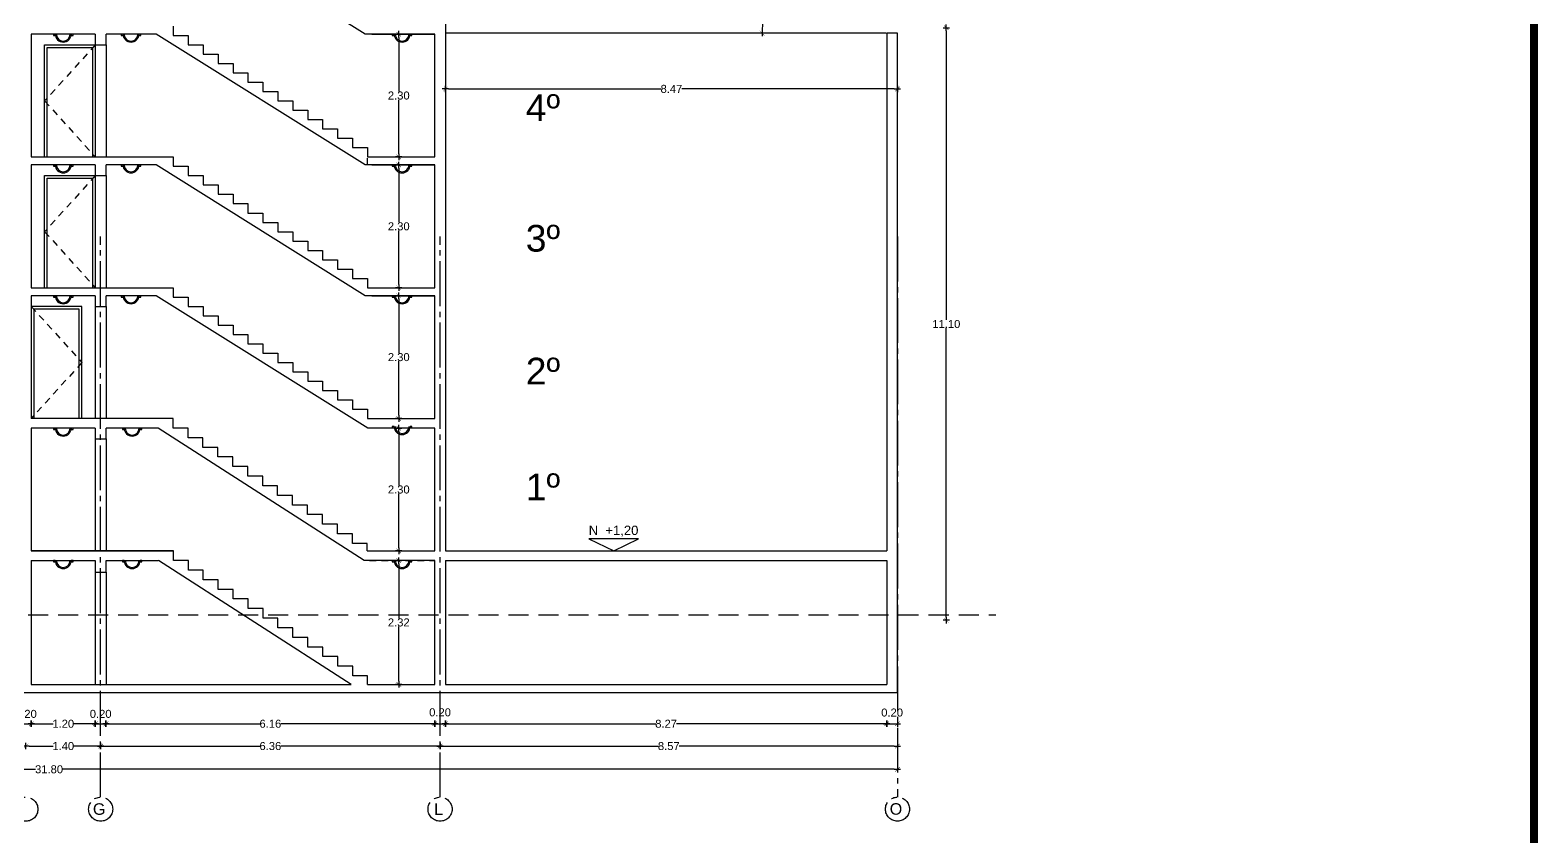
# Model space of a CAD drawing. Header units: millimetres. Extents: x 1217 to 2428, y 234 to 644.
# Drawn here: x 2189.35 to 2217.6, y 372.02 to 387.13 of the extents above; entities that cross this region are included whole.
import ezdxf

# ---------------------------------------------------------------- set-up
doc = ezdxf.new("R2010")
doc.units = ezdxf.units.MM
for name, pattern in [('ACAD_ISO04W100', [30, 24, -3, 0, -3]), ('HIDDEN', [0.375, 0.25, -0.125]), ('HIDDEN2', [0.1875, 0.125, -0.0625])]:
    doc.linetypes.add(name, pattern=pattern)
doc.layers.get('0').update_dxf_attribs({"lineweight": 5})
for name, color, linetype in [('0.1', 251, 'Continuous'), ('0.2', 2, 'Continuous'), ('0.3', 6, 'Continuous'), ('Ejes', 8, 'Continuous'), ('MURO', 5, 'Continuous'), ('Texto', 1, 'Continuous')]:
    doc.layers.add(name, color=color, linetype=linetype)
doc.styles.add('INTERARQ', font='arial.ttf')
doc.styles.get("Standard").update_dxf_attribs({"font": 'arial.ttf'})
doc.dimstyles.new('ESCALA_1-50', dxfattribs={"dimtxt": 0.15, "dimasz": 0.06, "dimexe": 0.18, "dimexo": 0.0625, "dimgap": 0, "dimtad": 0, "dimtih": 1, "dimtoh": 1, "dimzin": 0, "dimdsep": 46, "dimtxsty": 'INTERARQ', "dimblk": 'DIMTICK', "dimcen": 0, "dimse1": 1, "dimse2": 1, "dimclrd": 256, "dimclre": 1, "dimclrt": 2, "dimadec": 0, "dimazin": 0, "dimtfac": 4.5, "dimtofl": 0, "dimtmove": 2, "dimatfit": 3, "dimldrblk": 'DIMTICK', "dimfxl": 1, "dimtolj": 1, "dimtzin": 0, "dimarcsym": 0})

# ---------------------------------------------------------------- blocks, each defined once
blk = doc.blocks.new('zdfhe')
at = {"layer": 'Texto', "char_height": 0.5, "width": 0.47829, "attachment_point": 5}
for s, insert in [('4º', (2256.123, 370.375, 0)), ('3º', (2256.123, 367.925, 0)), ('2º', (2256.123, 365.44, 0)), ('1º', (2256.123, 363.272, 0))]:
    blk.add_mtext(s, dxfattribs=dict(at, insert=insert))
blk = doc.blocks.new('DIMTICK')
at = {"color": 1}
for p, q in [((-1, 0), (1, 0)), ((0, 1), (0, -1))]:
    blk.add_line(p, q, dxfattribs=at)
at = {"color": 3, "const_width": 0.141}
blk.add_lwpolyline([(0.71, 0.71), (-0.71, -0.71)], dxfattribs=at)
blk = doc.blocks.new('*D1734')
at = {"layer": '0.1', "lineweight": -2, "ltscale": 3, "transparency": 16777216}
for p, q in [((2206.515, 387.111), (2206.515, 381.698)), ((2206.515, 376.131), (2206.515, 381.544))]:
    blk.add_line(p, q, dxfattribs=at)
at = {"layer": 'Defpoints', "color": 0, "ltscale": 3, "transparency": 16777216}
for p in [(2205.854, 387.171, 0), (2206.515, 387.171), (2205.599, 376.071, 0)]:
    blk.add_point(p, dxfattribs=at)
at = {"layer": '0.1', "lineweight": -2, "ltscale": 3, "transparency": 16777216, "xscale": 0.06, "yscale": 0.06, "zscale": 0.06}
for p, rotation in [((2206.515, 387.171), 90), ((2206.515, 376.071), 270)]:
    blk.add_blockref('DIMTICK', p, dxfattribs=dict(at, rotation=rotation))
at = {"layer": '0.1', "color": 2, "ltscale": 3, "transparency": 16777216, "insert": (2206.515, 381.621), "char_height": 0.15, "attachment_point": 5, "style": 'INTERARQ'}
blk.add_mtext('\\A1;11.10', dxfattribs=at)
blk = doc.blocks.new('*D1738')
at = {"layer": '0.1', "lineweight": -2, "ltscale": 3, "transparency": 16777216}
blk.add_line((2189.227, 374.133), (2189.307, 374.133), dxfattribs=at)
at = {"layer": 'Defpoints', "color": 0, "ltscale": 3, "transparency": 16777216}
for p in [(2189.167, 374.871), (2189.367, 374.871), (2189.367, 374.133)]:
    blk.add_point(p, dxfattribs=at)
at = {"layer": '0.1', "lineweight": -2, "ltscale": 3, "transparency": 16777216, "xscale": 0.06, "yscale": 0.06, "zscale": 0.06, "rotation": 180}
blk.add_blockref('DIMTICK', (2189.167, 374.133), dxfattribs=at)
at = {"layer": '0.1', "lineweight": -2, "ltscale": 3, "transparency": 16777216, "xscale": 0.06, "yscale": 0.06, "zscale": 0.06}
blk.add_blockref('DIMTICK', (2189.367, 374.133), dxfattribs=at)
at = {"layer": '0.1', "color": 2, "ltscale": 3, "transparency": 16777216, "insert": (2189.267, 374.318), "char_height": 0.15, "attachment_point": 5, "style": 'INTERARQ'}
blk.add_mtext('\\A1;0.20', dxfattribs=at)
blk = doc.blocks.new('*D1739')
at = {"layer": '0.1', "lineweight": -2, "ltscale": 3, "transparency": 16777216}
for p, q in [((2189.427, 374.133), (2189.78, 374.133)), ((2190.508, 374.133), (2190.155, 374.133))]:
    blk.add_line(p, q, dxfattribs=at)
at = {"layer": 'Defpoints', "color": 0, "ltscale": 3, "transparency": 16777216}
for p in [(2189.367, 374.871), (2190.568, 374.871), (2190.568, 374.133)]:
    blk.add_point(p, dxfattribs=at)
at = {"layer": '0.1', "lineweight": -2, "ltscale": 3, "transparency": 16777216, "xscale": 0.06, "yscale": 0.06, "zscale": 0.06, "rotation": 180}
blk.add_blockref('DIMTICK', (2189.367, 374.133), dxfattribs=at)
at = {"layer": '0.1', "lineweight": -2, "ltscale": 3, "transparency": 16777216, "xscale": 0.06, "yscale": 0.06, "zscale": 0.06}
blk.add_blockref('DIMTICK', (2190.568, 374.133), dxfattribs=at)
at = {"layer": '0.1', "color": 2, "ltscale": 3, "transparency": 16777216, "insert": (2189.967, 374.133), "char_height": 0.15, "attachment_point": 5, "style": 'INTERARQ'}
blk.add_mtext('\\A1;1.20', dxfattribs=at)
blk = doc.blocks.new('*D1694')
at = {"layer": '0.1', "lineweight": -2, "ltscale": 3, "transparency": 16777216}
blk.add_line((2190.628, 374.133), (2190.708, 374.133), dxfattribs=at)
at = {"layer": 'Defpoints', "color": 0, "ltscale": 3, "transparency": 16777216}
for p in [(2190.568, 374.871), (2190.768, 374.871, 0), (2190.768, 374.133)]:
    blk.add_point(p, dxfattribs=at)
at = {"layer": '0.1', "lineweight": -2, "ltscale": 3, "transparency": 16777216, "xscale": 0.06, "yscale": 0.06, "zscale": 0.06, "rotation": 180}
blk.add_blockref('DIMTICK', (2190.568, 374.133), dxfattribs=at)
at = {"layer": '0.1', "lineweight": -2, "ltscale": 3, "transparency": 16777216, "xscale": 0.06, "yscale": 0.06, "zscale": 0.06}
blk.add_blockref('DIMTICK', (2190.768, 374.133), dxfattribs=at)
at = {"layer": '0.1', "color": 2, "ltscale": 3, "transparency": 16777216, "insert": (2190.668, 374.318), "char_height": 0.15, "attachment_point": 5, "style": 'INTERARQ'}
blk.add_mtext('\\A1;0.20', dxfattribs=at)
blk = doc.blocks.new('*D1695')
at = {"layer": '0.1', "lineweight": -2, "ltscale": 3, "transparency": 16777216}
for p, q in [((2190.828, 374.133), (2193.653, 374.133)), ((2196.868, 374.133), (2194.043, 374.133))]:
    blk.add_line(p, q, dxfattribs=at)
at = {"layer": 'Defpoints', "color": 0, "ltscale": 3, "transparency": 16777216}
for p in [(2190.768, 374.871, 0), (2196.928, 374.871), (2196.928, 374.133)]:
    blk.add_point(p, dxfattribs=at)
at = {"layer": '0.1', "lineweight": -2, "ltscale": 3, "transparency": 16777216, "xscale": 0.06, "yscale": 0.06, "zscale": 0.06, "rotation": 180}
blk.add_blockref('DIMTICK', (2190.768, 374.133), dxfattribs=at)
at = {"layer": '0.1', "lineweight": -2, "ltscale": 3, "transparency": 16777216, "xscale": 0.06, "yscale": 0.06, "zscale": 0.06}
blk.add_blockref('DIMTICK', (2196.928, 374.133), dxfattribs=at)
at = {"layer": '0.1', "color": 2, "ltscale": 3, "transparency": 16777216, "insert": (2193.848, 374.133), "char_height": 0.15, "attachment_point": 5, "style": 'INTERARQ'}
blk.add_mtext('\\A1;6.16', dxfattribs=at)
blk = doc.blocks.new('*D1696')
at = {"layer": '0.1', "lineweight": -2, "ltscale": 3, "transparency": 16777216}
blk.add_line((2196.988, 374.133), (2197.068, 374.133), dxfattribs=at)
at = {"layer": 'Defpoints', "color": 0, "ltscale": 3, "transparency": 16777216}
for p in [(2196.928, 374.871), (2197.128, 374.871, 0), (2197.128, 374.133)]:
    blk.add_point(p, dxfattribs=at)
at = {"layer": '0.1', "lineweight": -2, "ltscale": 3, "transparency": 16777216, "xscale": 0.06, "yscale": 0.06, "zscale": 0.06, "rotation": 180}
blk.add_blockref('DIMTICK', (2196.928, 374.133), dxfattribs=at)
at = {"layer": '0.1', "lineweight": -2, "ltscale": 3, "transparency": 16777216, "xscale": 0.06, "yscale": 0.06, "zscale": 0.06}
blk.add_blockref('DIMTICK', (2197.128, 374.133), dxfattribs=at)
at = {"layer": '0.1', "color": 2, "ltscale": 3, "transparency": 16777216, "insert": (2197.028, 374.347), "char_height": 0.15, "attachment_point": 5, "style": 'INTERARQ'}
blk.add_mtext('\\A1;0.20', dxfattribs=at)
blk = doc.blocks.new('*D1740')
at = {"layer": '0.1', "lineweight": -2, "ltscale": 3, "transparency": 16777216}
for p, q in [((2197.188, 374.133), (2201.069, 374.133)), ((2205.339, 374.133), (2201.458, 374.133))]:
    blk.add_line(p, q, dxfattribs=at)
at = {"layer": 'Defpoints', "color": 0, "ltscale": 3, "transparency": 16777216}
for p in [(2197.128, 374.871, 0), (2205.399, 374.871), (2205.399, 374.133)]:
    blk.add_point(p, dxfattribs=at)
at = {"layer": '0.1', "lineweight": -2, "ltscale": 3, "transparency": 16777216, "xscale": 0.06, "yscale": 0.06, "zscale": 0.06, "rotation": 180}
blk.add_blockref('DIMTICK', (2197.128, 374.133), dxfattribs=at)
at = {"layer": '0.1', "lineweight": -2, "ltscale": 3, "transparency": 16777216, "xscale": 0.06, "yscale": 0.06, "zscale": 0.06}
blk.add_blockref('DIMTICK', (2205.399, 374.133), dxfattribs=at)
at = {"layer": '0.1', "color": 2, "ltscale": 3, "transparency": 16777216, "insert": (2201.264, 374.133), "char_height": 0.15, "attachment_point": 5, "style": 'INTERARQ'}
blk.add_mtext('\\A1;8.27', dxfattribs=at)
blk = doc.blocks.new('*D1741')
at = {"layer": '0.1', "lineweight": -2, "ltscale": 3, "transparency": 16777216}
blk.add_line((2205.459, 374.133), (2205.539, 374.133), dxfattribs=at)
at = {"layer": 'Defpoints', "color": 0, "ltscale": 3, "transparency": 16777216}
for p in [(2205.399, 374.871), (2205.599, 374.721), (2205.599, 374.133)]:
    blk.add_point(p, dxfattribs=at)
at = {"layer": '0.1', "lineweight": -2, "ltscale": 3, "transparency": 16777216, "xscale": 0.06, "yscale": 0.06, "zscale": 0.06, "rotation": 180}
blk.add_blockref('DIMTICK', (2205.399, 374.133), dxfattribs=at)
at = {"layer": '0.1', "lineweight": -2, "ltscale": 3, "transparency": 16777216, "xscale": 0.06, "yscale": 0.06, "zscale": 0.06}
blk.add_blockref('DIMTICK', (2205.599, 374.133), dxfattribs=at)
at = {"layer": '0.1', "color": 2, "ltscale": 3, "transparency": 16777216, "insert": (2205.499, 374.343), "char_height": 0.15, "attachment_point": 5, "style": 'INTERARQ'}
blk.add_mtext('\\A1;0.20', dxfattribs=at)
blk = doc.blocks.new('*D1745')
at = {"layer": '0.1', "lineweight": -2, "ltscale": 3, "transparency": 16777216}
for p, q in [((2189.327, 373.715), (2189.78, 373.715)), ((2190.608, 373.715), (2190.155, 373.715))]:
    blk.add_line(p, q, dxfattribs=at)
at = {"layer": 'Defpoints', "color": 0, "ltscale": 3, "transparency": 16777216}
for p in [(2189.267, 374.721), (2190.668, 374.721, 0), (2190.668, 373.715)]:
    blk.add_point(p, dxfattribs=at)
at = {"layer": '0.1', "lineweight": -2, "ltscale": 3, "transparency": 16777216, "xscale": 0.06, "yscale": 0.06, "zscale": 0.06, "rotation": 180}
blk.add_blockref('DIMTICK', (2189.267, 373.715), dxfattribs=at)
at = {"layer": '0.1', "lineweight": -2, "ltscale": 3, "transparency": 16777216, "xscale": 0.06, "yscale": 0.06, "zscale": 0.06}
blk.add_blockref('DIMTICK', (2190.668, 373.715), dxfattribs=at)
at = {"layer": '0.1', "color": 2, "ltscale": 3, "transparency": 16777216, "insert": (2189.967, 373.715), "char_height": 0.15, "attachment_point": 5, "style": 'INTERARQ'}
blk.add_mtext('\\A1;1.40', dxfattribs=at)
blk = doc.blocks.new('*D1697')
at = {"layer": '0.1', "lineweight": -2, "ltscale": 3, "transparency": 16777216}
for p, q in [((2190.728, 373.715), (2193.653, 373.715)), ((2196.968, 373.715), (2194.043, 373.715))]:
    blk.add_line(p, q, dxfattribs=at)
at = {"layer": 'Defpoints', "color": 0, "ltscale": 3, "transparency": 16777216}
for p in [(2190.668, 374.721, 0), (2197.028, 374.721, 0), (2197.028, 373.715)]:
    blk.add_point(p, dxfattribs=at)
at = {"layer": '0.1', "lineweight": -2, "ltscale": 3, "transparency": 16777216, "xscale": 0.06, "yscale": 0.06, "zscale": 0.06, "rotation": 180}
blk.add_blockref('DIMTICK', (2190.668, 373.715), dxfattribs=at)
at = {"layer": '0.1', "lineweight": -2, "ltscale": 3, "transparency": 16777216, "xscale": 0.06, "yscale": 0.06, "zscale": 0.06}
blk.add_blockref('DIMTICK', (2197.028, 373.715), dxfattribs=at)
at = {"layer": '0.1', "color": 2, "ltscale": 3, "transparency": 16777216, "insert": (2193.848, 373.715), "char_height": 0.15, "attachment_point": 5, "style": 'INTERARQ'}
blk.add_mtext('\\A1;6.36', dxfattribs=at)
blk = doc.blocks.new('*D1746')
at = {"layer": '0.1', "lineweight": -2, "ltscale": 3, "transparency": 16777216}
for p, q in [((2197.088, 373.715), (2201.119, 373.715)), ((2205.539, 373.715), (2201.509, 373.715))]:
    blk.add_line(p, q, dxfattribs=at)
at = {"layer": 'Defpoints', "color": 0, "ltscale": 3, "transparency": 16777216}
for p in [(2197.028, 374.721, 0), (2205.599, 374.721), (2205.599, 373.715)]:
    blk.add_point(p, dxfattribs=at)
at = {"layer": '0.1', "lineweight": -2, "ltscale": 3, "transparency": 16777216, "xscale": 0.06, "yscale": 0.06, "zscale": 0.06, "rotation": 180}
blk.add_blockref('DIMTICK', (2197.028, 373.715), dxfattribs=at)
at = {"layer": '0.1', "lineweight": -2, "ltscale": 3, "transparency": 16777216, "xscale": 0.06, "yscale": 0.06, "zscale": 0.06}
blk.add_blockref('DIMTICK', (2205.599, 373.715), dxfattribs=at)
at = {"layer": '0.1', "color": 2, "ltscale": 3, "transparency": 16777216, "insert": (2201.314, 373.715), "char_height": 0.15, "attachment_point": 5, "style": 'INTERARQ'}
blk.add_mtext('\\A1;8.57', dxfattribs=at)
blk = doc.blocks.new('*D1747')
at = {"layer": '0.1', "lineweight": -2, "ltscale": 3, "transparency": 16777216}
for p, q in [((2173.863, 373.28), (2189.448, 373.28)), ((2205.539, 373.28), (2189.954, 373.28))]:
    blk.add_line(p, q, dxfattribs=at)
at = {"layer": 'Defpoints', "color": 0, "ltscale": 3, "transparency": 16777216}
for p in [(2173.803, 374.721, 0), (2205.599, 374.721), (2205.599, 373.28)]:
    blk.add_point(p, dxfattribs=at)
at = {"layer": '0.1', "lineweight": -2, "ltscale": 3, "transparency": 16777216, "xscale": 0.06, "yscale": 0.06, "zscale": 0.06, "rotation": 180}
blk.add_blockref('DIMTICK', (2173.803, 373.28), dxfattribs=at)
at = {"layer": '0.1', "lineweight": -2, "ltscale": 3, "transparency": 16777216, "xscale": 0.06, "yscale": 0.06, "zscale": 0.06}
blk.add_blockref('DIMTICK', (2205.599, 373.28), dxfattribs=at)
at = {"layer": '0.1', "color": 2, "ltscale": 3, "transparency": 16777216, "insert": (2189.701, 373.28), "char_height": 0.15, "attachment_point": 5, "style": 'INTERARQ'}
blk.add_mtext('\\A1;31.80', dxfattribs=at)
blk = doc.blocks.new('*D1655')
at = {"layer": '0.1', "lineweight": -2, "ltscale": 3, "transparency": 16777216}
for p, q in [((2196.254, 386.991), (2196.254, 385.978)), ((2196.254, 384.811), (2196.254, 385.824))]:
    blk.add_line(p, q, dxfattribs=at)
at = {"layer": 'Defpoints', "color": 0, "ltscale": 3, "transparency": 16777216}
for p in [(2196.254, 387.051), (2196.667, 387.051, 0), (2196.667, 384.751, 0)]:
    blk.add_point(p, dxfattribs=at)
at = {"layer": '0.1', "lineweight": -2, "ltscale": 3, "transparency": 16777216, "xscale": 0.06, "yscale": 0.06, "zscale": 0.06}
for p, rotation in [((2196.254, 387.051), 90), ((2196.254, 384.751), 270)]:
    blk.add_blockref('DIMTICK', p, dxfattribs=dict(at, rotation=rotation))
at = {"layer": '0.1', "color": 2, "ltscale": 3, "transparency": 16777216, "insert": (2196.254, 385.901), "char_height": 0.15, "attachment_point": 5, "style": 'INTERARQ'}
blk.add_mtext('\\A1;2.30', dxfattribs=at)
blk = doc.blocks.new('*D1656')
at = {"layer": '0.1', "lineweight": -2, "ltscale": 3, "transparency": 16777216}
for p, q in [((2196.254, 384.541), (2196.254, 383.528)), ((2196.254, 382.361), (2196.254, 383.374))]:
    blk.add_line(p, q, dxfattribs=at)
at = {"layer": 'Defpoints', "color": 0, "ltscale": 3, "transparency": 16777216}
for p in [(2196.254, 384.601), (2196.667, 384.601, 0), (2196.667, 382.301, 0)]:
    blk.add_point(p, dxfattribs=at)
at = {"layer": '0.1', "lineweight": -2, "ltscale": 3, "transparency": 16777216, "xscale": 0.06, "yscale": 0.06, "zscale": 0.06}
for p, rotation in [((2196.254, 384.601), 90), ((2196.254, 382.301), 270)]:
    blk.add_blockref('DIMTICK', p, dxfattribs=dict(at, rotation=rotation))
at = {"layer": '0.1', "color": 2, "ltscale": 3, "transparency": 16777216, "insert": (2196.254, 383.451), "char_height": 0.15, "attachment_point": 5, "style": 'INTERARQ'}
blk.add_mtext('\\A1;2.30', dxfattribs=at)
blk = doc.blocks.new('*D1657')
at = {"layer": '0.1', "lineweight": -2, "ltscale": 3, "transparency": 16777216}
for p, q in [((2196.254, 382.091), (2196.254, 381.078)), ((2196.254, 379.911), (2196.254, 380.924))]:
    blk.add_line(p, q, dxfattribs=at)
at = {"layer": 'Defpoints', "color": 0, "ltscale": 3, "transparency": 16777216}
for p in [(2196.254, 382.151), (2196.667, 382.151, 0), (2196.667, 379.851, 0)]:
    blk.add_point(p, dxfattribs=at)
at = {"layer": '0.1', "lineweight": -2, "ltscale": 3, "transparency": 16777216, "xscale": 0.06, "yscale": 0.06, "zscale": 0.06}
for p, rotation in [((2196.254, 382.151), 90), ((2196.254, 379.851), 270)]:
    blk.add_blockref('DIMTICK', p, dxfattribs=dict(at, rotation=rotation))
at = {"layer": '0.1', "color": 2, "ltscale": 3, "transparency": 16777216, "insert": (2196.254, 381.001), "char_height": 0.15, "attachment_point": 5, "style": 'INTERARQ'}
blk.add_mtext('\\A1;2.30', dxfattribs=at)
blk = doc.blocks.new('*D1658')
at = {"layer": '0.1', "lineweight": -2, "ltscale": 3, "transparency": 16777216}
for p, q in [((2196.254, 379.611), (2196.254, 378.598)), ((2196.254, 377.431), (2196.254, 378.444))]:
    blk.add_line(p, q, dxfattribs=at)
at = {"layer": 'Defpoints', "color": 0, "ltscale": 3, "transparency": 16777216}
for p in [(2196.254, 379.671), (2196.667, 379.671, 0), (2196.667, 377.371, 0)]:
    blk.add_point(p, dxfattribs=at)
at = {"layer": '0.1', "lineweight": -2, "ltscale": 3, "transparency": 16777216, "xscale": 0.06, "yscale": 0.06, "zscale": 0.06}
for p, rotation in [((2196.254, 379.671), 90), ((2196.254, 377.371), 270)]:
    blk.add_blockref('DIMTICK', p, dxfattribs=dict(at, rotation=rotation))
at = {"layer": '0.1', "color": 2, "ltscale": 3, "transparency": 16777216, "insert": (2196.254, 378.521), "char_height": 0.15, "attachment_point": 5, "style": 'INTERARQ'}
blk.add_mtext('\\A1;2.30', dxfattribs=at)
blk = doc.blocks.new('*D1659')
at = {"layer": '0.1', "lineweight": -2, "ltscale": 3, "transparency": 16777216}
for p, q in [((2196.254, 377.131), (2196.254, 376.108)), ((2196.254, 374.931), (2196.254, 375.954))]:
    blk.add_line(p, q, dxfattribs=at)
at = {"layer": 'Defpoints', "color": 0, "ltscale": 3, "transparency": 16777216}
for p in [(2196.254, 377.191), (2196.667, 377.191, 0), (2196.667, 374.871, 0)]:
    blk.add_point(p, dxfattribs=at)
at = {"layer": '0.1', "lineweight": -2, "ltscale": 3, "transparency": 16777216, "xscale": 0.06, "yscale": 0.06, "zscale": 0.06}
for p, rotation in [((2196.254, 377.191), 90), ((2196.254, 374.871), 270)]:
    blk.add_blockref('DIMTICK', p, dxfattribs=dict(at, rotation=rotation))
at = {"layer": '0.1', "color": 2, "ltscale": 3, "transparency": 16777216, "insert": (2196.254, 376.031), "char_height": 0.15, "attachment_point": 5, "style": 'INTERARQ'}
blk.add_mtext('\\A1;2.32', dxfattribs=at)
blk = doc.blocks.new('*D1715')
at = {"layer": '0.1', "lineweight": -2, "ltscale": 3, "transparency": 16777216}
for start, end in [(101.3456, 137.7192), (142.207, 178.6544)]:
    blk.add_arc((2205.617, 387.071), 2.555, start, end, dxfattribs=at)
at = {"layer": 'Defpoints', "color": 0, "ltscale": 3, "transparency": 16777216}
for p in [(2196.562, 438.421, 0), (2204.091, 389.12), (2197.128, 387.071, 0), (2205.387, 387.071, 0), (2205.599, 387.171, 0)]:
    blk.add_point(p, dxfattribs=at)
at = {"layer": '0.1', "lineweight": -2, "ltscale": 3, "transparency": 16777216, "xscale": 0.06, "yscale": 0.06, "zscale": 0.06}
for p, rotation in [((2205.173, 389.587), 10.67281767583628), ((2203.062, 387.071), 269.3271823241639)]:
    blk.add_blockref('DIMTICK', p, dxfattribs=dict(at, rotation=rotation))
at = {"layer": '0.1', "color": 2, "ltscale": 3, "transparency": 16777216, "insert": (2203.66, 388.713), "char_height": 0.15, "attachment_point": 5, "style": 'INTERARQ'}
blk.add_mtext('\\A1;80°', dxfattribs=at)
blk = doc.blocks.new('*D1717')
at = {"layer": '0.1', "lineweight": -2, "ltscale": 3, "transparency": 16777216}
for p, q in [((2197.188, 386.025), (2201.169, 386.025)), ((2205.539, 386.025), (2201.558, 386.025))]:
    blk.add_line(p, q, dxfattribs=at)
at = {"layer": 'Defpoints', "color": 0, "ltscale": 3, "transparency": 16777216}
for p in [(2197.128, 387.071, 0), (2205.599, 387.071, 0), (2205.599, 386.025)]:
    blk.add_point(p, dxfattribs=at)
at = {"layer": '0.1', "lineweight": -2, "ltscale": 3, "transparency": 16777216, "xscale": 0.06, "yscale": 0.06, "zscale": 0.06, "rotation": 180}
blk.add_blockref('DIMTICK', (2197.128, 386.025), dxfattribs=at)
at = {"layer": '0.1', "lineweight": -2, "ltscale": 3, "transparency": 16777216, "xscale": 0.06, "yscale": 0.06, "zscale": 0.06}
blk.add_blockref('DIMTICK', (2205.599, 386.025), dxfattribs=at)
at = {"layer": '0.1', "color": 2, "ltscale": 3, "transparency": 16777216, "insert": (2201.364, 386.025), "char_height": 0.15, "attachment_point": 5, "style": 'INTERARQ'}
blk.add_mtext('\\A1;8.47', dxfattribs=at)

msp = doc.modelspace()

# ---------------------------------------------------------------- linework, layer by layer
at = {"layer": '0.1', "ltscale": 3, "const_width": 0.15}
msp.add_lwpolyline([(2159.52436, 358.90321), (2159.52436, 446.90321), (2217.52436, 446.90321), (2217.52436, 358.90321)], close=True, dxfattribs=at)
at = {"layer": '0.1', "ltscale": 3, "elevation": 0}
for points in [[(2205.3868, 387.07099), (2197.12791, 387.07099)], [(2189.6187, 384.75099), (2189.6187, 386.85099), (2190.56811, 386.85099), (2190.56811, 384.75099)], [(2189.6687, 384.75099), (2189.6687, 386.80099), (2190.51811, 386.80099), (2190.51811, 384.75099)], [(2190.76811, 386.85099), (2190.76811, 384.75099)], [(2189.6187, 382.30099), (2189.6187, 384.40099), (2190.56811, 384.40099), (2190.56811, 382.30099)], [(2189.6687, 382.30099), (2189.6687, 384.35099), (2190.51811, 384.35099), (2190.51811, 382.30099)], [(2190.31627, 379.85099), (2190.31627, 381.95099), (2189.36687, 381.95099), (2189.36687, 379.85099)], [(2190.26627, 379.85099), (2190.26627, 381.90099), (2189.41687, 381.90099), (2189.41687, 379.85099)]]:
    msp.add_lwpolyline(points, dxfattribs=at)
at = {"layer": '0.1', "linetype": 'HIDDEN2', "elevation": 0}
for points in [[(2190.56811, 386.85099), (2189.6187, 385.80099), (2190.56811, 384.75099)], [(2195.99113, 387.05099), (2196.92811, 387.05099)], [(2195.66811, 384.60099), (2195.66811, 384.75099), (2196.92811, 384.75099)], [(2195.99113, 384.60099), (2196.92811, 384.60099)], [(2190.56811, 384.40099), (2189.6187, 383.35099), (2190.56811, 382.30099)], [(2189.36687, 381.95099), (2190.31627, 380.90099), (2189.36687, 379.85099)], [(2195.7053, 377.19099), (2196.92791, 377.19099)]]:
    msp.add_lwpolyline(points, dxfattribs=at)
at = {"layer": '0.1', "linetype": 'ByBlock', "elevation": 0}
for points in [[(2189.81794, 387.05099), (2189.78415, 387.05099), (2189.78415, 387.02753), (2189.81794, 387.02753)], [(2190.15083, 387.05099), (2190.11704, 387.05099), (2190.11704, 387.02753), (2190.15083, 387.02753)], [(2191.08704, 387.05099), (2191.05326, 387.05099), (2191.05326, 387.02753), (2191.08704, 387.02753)], [(2191.41994, 387.05099), (2191.38615, 387.05099), (2191.38615, 387.02753), (2191.41994, 387.02753)], [(2196.16705, 387.05099), (2196.13327, 387.05099), (2196.13327, 387.02753), (2196.16705, 387.02753)], [(2196.49995, 387.05099), (2196.46616, 387.05099), (2196.46616, 387.02753), (2196.49995, 387.02753)], [(2189.81794, 384.60099), (2189.78415, 384.60099), (2189.78415, 384.57753), (2189.81794, 384.57753)], [(2190.15083, 384.60099), (2190.11704, 384.60099), (2190.11704, 384.57753), (2190.15083, 384.57753)], [(2191.08704, 384.60099), (2191.05326, 384.60099), (2191.05326, 384.57753), (2191.08704, 384.57753)], [(2191.41994, 384.60099), (2191.38615, 384.60099), (2191.38615, 384.57753), (2191.41994, 384.57753)], [(2196.16705, 384.60099), (2196.13327, 384.60099), (2196.13327, 384.57753), (2196.16705, 384.57753)], [(2196.49995, 384.60099), (2196.46616, 384.60099), (2196.46616, 384.57753), (2196.49995, 384.57753)], [(2189.81794, 382.15099), (2189.78415, 382.15099), (2189.78415, 382.12753), (2189.81794, 382.12753)], [(2190.15083, 382.15099), (2190.11704, 382.15099), (2190.11704, 382.12753), (2190.15083, 382.12753)], [(2191.08704, 382.15099), (2191.05326, 382.15099), (2191.05326, 382.12753), (2191.08704, 382.12753)], [(2191.41994, 382.15099), (2191.38615, 382.15099), (2191.38615, 382.12753), (2191.41994, 382.12753)], [(2196.16705, 382.15099), (2196.13327, 382.15099), (2196.13327, 382.12753), (2196.16705, 382.12753)], [(2196.49995, 382.15099), (2196.46616, 382.15099), (2196.46616, 382.12753), (2196.49995, 382.12753)], [(2189.81794, 379.67099), (2189.78415, 379.67099), (2189.78415, 379.64753), (2189.81794, 379.64753)], [(2190.15083, 379.67099), (2190.11704, 379.67099), (2190.11704, 379.64753), (2190.15083, 379.64753)], [(2191.10825, 379.67099), (2191.07447, 379.67099), (2191.07447, 379.64753), (2191.10825, 379.64753)], [(2191.44115, 379.67099), (2191.40736, 379.67099), (2191.40736, 379.64753), (2191.44115, 379.64753)], [(2196.16705, 379.70099), (2196.13327, 379.70099), (2196.13327, 379.67753), (2196.16705, 379.67753)], [(2196.49995, 379.70099), (2196.46616, 379.70099), (2196.46616, 379.67753), (2196.49995, 379.67753)], [(2189.81794, 377.19099), (2189.78415, 377.19099), (2189.78415, 377.16753), (2189.81794, 377.16753)], [(2190.15083, 377.19099), (2190.11704, 377.19099), (2190.11704, 377.16753), (2190.15083, 377.16753)], [(2191.10825, 377.19099), (2191.07447, 377.19099), (2191.07447, 377.16753), (2191.10825, 377.16753)], [(2191.44115, 377.19099), (2191.40736, 377.19099), (2191.40736, 377.16753), (2191.44115, 377.16753)], [(2196.16705, 377.19099), (2196.13327, 377.19099), (2196.13327, 377.16753), (2196.16705, 377.16753)], [(2196.49995, 377.19099), (2196.46616, 377.19099), (2196.46616, 377.16753), (2196.49995, 377.16753)]]:
    msp.add_lwpolyline(points, close=True, dxfattribs=at)
at = {"layer": '0.1', "linetype": 'ByBlock'}
for centre, radius in [((2189.96749, 387.05099, 0), 0.14955), ((2189.96749, 387.05099, 0), 0.12955), ((2191.2366, 387.05099, 0), 0.14955), ((2191.2366, 387.05099, 0), 0.12955), ((2196.31661, 387.05099, 0), 0.14955), ((2196.31661, 387.05099, 0), 0.12955), ((2189.96749, 384.60099, 0), 0.14955), ((2189.96749, 384.60099, 0), 0.12955), ((2191.2366, 384.60099, 0), 0.14955), ((2191.2366, 384.60099, 0), 0.12955), ((2196.31661, 384.60099, 0), 0.14955), ((2196.31661, 384.60099, 0), 0.12955), ((2189.96749, 382.15099, 0), 0.14955), ((2189.96749, 382.15099, 0), 0.12955), ((2191.2366, 382.15099, 0), 0.14955), ((2191.2366, 382.15099, 0), 0.12955), ((2196.31661, 382.15099, 0), 0.14955), ((2196.31661, 382.15099, 0), 0.12955), ((2189.96749, 379.67099, 0), 0.14955), ((2189.96749, 379.67099, 0), 0.12955), ((2191.25781, 379.67099, 0), 0.14955), ((2191.25781, 379.67099, 0), 0.12955), ((2196.31661, 379.70099, 0), 0.14955), ((2196.31661, 379.70099, 0), 0.12955), ((2189.96749, 377.19099, 0), 0.14955), ((2189.96749, 377.19099, 0), 0.12955), ((2191.25781, 377.19099, 0), 0.14955), ((2191.25781, 377.19099, 0), 0.12955), ((2196.31661, 377.19099, 0), 0.14955), ((2196.31661, 377.19099, 0), 0.12955)]:
    msp.add_arc(centre, radius, 180, 0, dxfattribs=at)
at = {"layer": '0.2', "linetype": 'HIDDEN', "ltscale": 3, "elevation": 0}
msp.add_lwpolyline([(2205.59923, 377.2715), (2205.59923, 396.53438)], dxfattribs=at)
at = {"layer": '0.3', "elevation": 0}
for points in [[(2190.56811, 386.85099), (2190.56811, 384.75099)], [(2190.76811, 386.85099), (2190.76811, 384.75099)], [(2190.56811, 384.40099), (2190.56811, 382.30099)], [(2190.76811, 384.40099), (2190.76811, 382.30099)], [(2190.56811, 381.95099), (2190.56811, 379.85099)], [(2190.76811, 381.95099), (2190.76811, 379.85099)], [(2190.56811, 379.47099), (2190.56811, 377.37099)], [(2190.76811, 379.47099), (2190.76811, 377.37099)], [(2190.56811, 376.97099), (2190.56811, 374.87099)], [(2190.76811, 376.97099), (2190.76811, 374.87099)]]:
    msp.add_lwpolyline(points, dxfattribs=at)
at = {"layer": '0.3', "ltscale": 3, "elevation": 0}
msp.add_lwpolyline([(2200.74943, 377.5988), (2199.81745, 377.5988), (2200.28344, 377.37099), (2200.74943, 377.5988)], dxfattribs=at)
at = {"layer": '0.3', "linetype": 'HIDDEN2', "ltscale": 3, "elevation": 0}
msp.add_lwpolyline([(2171.87145, 376.17099), (2207.44056, 376.17099)], dxfattribs=at)
at = {"layer": 'Ejes', "linetype": 'ACAD_ISO04W100', "ltscale": 0.035, "elevation": 0}
for points in [[(2190.6681, 372.75759), (2190.6681, 383.25886)], [(2197.02794, 372.75759), (2197.02794, 383.25886)], [(2205.59923, 383.25886), (2205.59923, 372.75759)]]:
    msp.add_lwpolyline(points, dxfattribs=at)
at = {"layer": 'Ejes', "linetype": 'ACAD_ISO04W100', "ltscale": 0.035}
for centre in [(2189.26671, 372.53261, 0), (2189.26671, 372.53262, 0), (2190.66811, 372.53261, 0), (2190.66811, 372.53261, 0), (2190.6681, 372.53262, 0), (2190.6681, 372.53262, 0), (2197.02794, 372.53261, 0), (2197.02794, 372.53262, 0), (2205.59923, 372.53466, 0)]:
    msp.add_circle(centre, 0.22498, dxfattribs=at)
at = {"layer": 'MURO', "ltscale": 3}
for p, q in [((2190.56811, 387.05099, 0), (2189.36687, 387.05099, 0)), ((2191.70509, 387.05099, 0), (2190.76811, 387.05099, 0)), ((2190.56811, 384.60099, 0), (2189.36687, 384.60099, 0)), ((2191.70509, 384.60099, 0), (2190.76811, 384.60099, 0)), ((2190.56811, 382.15099, 0), (2189.36687, 382.15099, 0)), ((2191.70509, 382.15099, 0), (2190.76811, 382.15099, 0))]:
    msp.add_line(p, q, dxfattribs=at)
at = {"layer": 'MURO', "ltscale": 3, "elevation": 0}
for points in [[(2197.12791, 434.50099), (2197.12791, 377.37099)], [(2195.62509, 387.05099), (2191.70509, 389.50099)], [(2192.02811, 387.20099), (2192.02811, 387.02599), (2192.30811, 387.02599), (2192.30811, 386.85099), (2192.58811, 386.85099), (2192.58811, 386.67599), (2192.86811, 386.67599), (2192.86811, 386.50099), (2193.14811, 386.50099), (2193.14811, 386.32599), (2193.42811, 386.32599), (2193.42811, 386.15099), (2193.70811, 386.15099), (2193.70811, 385.97599), (2193.98811, 385.97599), (2193.98811, 385.80099), (2194.26811, 385.80099), (2194.26811, 385.62599), (2194.54811, 385.62599), (2194.54811, 385.45099), (2194.82811, 385.45099), (2194.82811, 385.27599), (2195.10811, 385.27599), (2195.10811, 385.10099), (2195.38811, 385.10099), (2195.38811, 384.92599), (2195.66811, 384.92599), (2195.66811, 384.75099), (2196.92811, 384.75099)], [(2205.59923, 374.72099), (2205.59923, 387.07099), (2205.39923, 387.07099), (2205.39922, 377.37099)], [(2205.59923, 376.07099), (2205.59923, 387.07099)], [(2189.36687, 387.05099), (2189.36687, 384.75099)], [(2190.56811, 387.05099), (2190.56811, 386.85099), (2190.76811, 386.85099), (2190.76811, 387.05099)], [(2195.62509, 384.60099), (2191.70509, 387.05099)], [(2196.92791, 387.05099), (2195.62509, 387.05099)], [(2195.75093, 387.05099), (2196.92791, 387.05099)], [(2196.92791, 384.75099), (2196.92791, 387.05099)], [(2189.36687, 384.75099), (2192.02811, 384.75099), (2192.02811, 384.57599), (2192.30811, 384.57599), (2192.30811, 384.40099), (2192.58811, 384.40099), (2192.58811, 384.22599), (2192.86811, 384.22599), (2192.86811, 384.05099), (2193.14811, 384.05099), (2193.14811, 383.87599), (2193.42811, 383.87599), (2193.42811, 383.70099), (2193.70811, 383.70099), (2193.70811, 383.52599), (2193.98811, 383.52599), (2193.98811, 383.35099), (2194.26811, 383.35099), (2194.26811, 383.17599), (2194.54811, 383.17599), (2194.54811, 383.00099), (2194.82811, 383.00099), (2194.82811, 382.82599), (2195.10811, 382.82599), (2195.10811, 382.65099), (2195.38811, 382.65099), (2195.38811, 382.47599), (2195.66811, 382.47599), (2195.66811, 382.30099), (2196.92811, 382.30099)], [(2189.36687, 384.60099), (2189.36687, 382.30099)], [(2190.56811, 384.60099), (2190.56811, 384.40099), (2190.76811, 384.40099), (2190.76811, 384.60099)], [(2195.62509, 382.15099), (2191.70509, 384.60099)], [(2196.92791, 384.60099), (2195.62509, 384.60099)], [(2195.75093, 384.60099), (2196.92791, 384.60099)], [(2196.92791, 382.30099), (2196.92791, 384.60099)], [(2189.36687, 382.30099), (2192.02811, 382.30099), (2192.02811, 382.12599), (2192.30811, 382.12599), (2192.30811, 381.95099), (2192.58811, 381.95099), (2192.58811, 381.77599), (2192.86811, 381.77599), (2192.86811, 381.60099), (2193.14811, 381.60099), (2193.14811, 381.42599), (2193.42811, 381.42599), (2193.42811, 381.25099), (2193.70811, 381.25099), (2193.70811, 381.07599), (2193.98811, 381.07599), (2193.98811, 380.90099), (2194.26811, 380.90099), (2194.26811, 380.72599), (2194.54811, 380.72599), (2194.54811, 380.55099), (2194.82811, 380.55099), (2194.82811, 380.37599), (2195.10811, 380.37599), (2195.10811, 380.20099), (2195.38811, 380.20099), (2195.38811, 380.02599), (2195.66811, 380.02599), (2195.66811, 379.85099), (2196.92811, 379.85099)], [(2189.36687, 382.15099), (2189.36687, 379.85099)], [(2190.56811, 382.15099), (2190.56811, 381.95099), (2190.76811, 381.95099), (2190.76811, 382.15099)], [(2195.67309, 379.67099), (2191.70509, 382.15099)], [(2196.92791, 382.15099), (2195.62509, 382.15099)], [(2195.75093, 382.15099), (2196.92791, 382.15099)], [(2196.92791, 379.85099), (2196.92791, 382.15099)], [(2195.66489, 377.37099), (2195.66489, 377.51099), (2195.38489, 377.51099), (2195.38489, 377.69099), (2195.10489, 377.69099), (2195.10489, 377.87099), (2194.82489, 377.87099), (2194.82489, 378.05099), (2194.54489, 378.05099), (2194.54489, 378.23099), (2194.26489, 378.23099), (2194.26489, 378.41099), (2193.98489, 378.41099), (2193.98489, 378.59099), (2193.70489, 378.59099), (2193.70489, 378.77099), (2193.42489, 378.77099), (2193.42489, 378.95099), (2193.14489, 378.95099), (2193.14489, 379.13099), (2192.86489, 379.13099), (2192.86489, 379.31099), (2192.58489, 379.31099), (2192.58489, 379.49099), (2192.30489, 379.49099), (2192.30489, 379.67099), (2192.02489, 379.67099), (2192.02489, 379.85099), (2189.36687, 379.85099)], [(2190.56811, 379.67099), (2189.36687, 379.67099)], [(2189.36687, 379.67099), (2189.36687, 377.37099)], [(2190.56811, 379.67099), (2190.56811, 379.47099), (2190.76811, 379.47099), (2190.76811, 379.67099)], [(2191.7475, 379.67099), (2190.76811, 379.67099)], [(2195.60528, 377.19099), (2191.7475, 379.67099)], [(2196.92791, 379.67099), (2195.67309, 379.67099)], [(2196.92791, 377.37099), (2196.92791, 379.67099)], [(2189.36687, 377.37099), (2192.02489, 377.37099)], [(2189.36687, 377.19099), (2190.56811, 377.19099)], [(2189.36687, 377.19099), (2189.36687, 374.87099)], [(2195.67113, 374.87099), (2195.67113, 375.03099), (2195.39113, 375.03099), (2195.39113, 375.21099), (2195.11113, 375.21099), (2195.11113, 375.39099), (2194.83113, 375.39099), (2194.83113, 375.57099), (2194.55113, 375.57099), (2194.55113, 375.75099), (2194.27113, 375.75099), (2194.27113, 375.93099), (2193.99113, 375.93099), (2193.99113, 376.11099), (2193.71113, 376.11099), (2193.71113, 376.29099), (2193.43113, 376.29099), (2193.43113, 376.47099), (2193.15113, 376.47099), (2193.15113, 376.65099), (2192.87113, 376.65099), (2192.87113, 376.83099), (2192.59113, 376.83099), (2192.59113, 377.01099), (2192.31113, 377.01099), (2192.31113, 377.19099), (2192.03113, 377.19099), (2192.03113, 377.37099), (2189.37311, 377.37099)], [(2190.56811, 377.19099), (2190.56811, 376.97099), (2190.76811, 376.97099), (2190.76811, 377.19099)], [(2190.76811, 377.19099), (2191.7475, 377.19099)], [(2195.36263, 374.87099), (2191.75374, 377.19099)], [(2196.92791, 377.19099), (2195.60528, 377.19099)], [(2195.66489, 377.37099), (2196.92791, 377.37099)], [(2196.92791, 374.87099), (2196.92791, 377.19099)], [(2197.12791, 377.37099), (2205.39922, 377.37099)], [(2197.12791, 377.19099), (2205.39922, 377.19099)], [(2197.12791, 377.19099), (2197.12791, 374.87099)], [(2205.39922, 377.19099), (2205.39922, 374.87099)], [(2173.80277, 374.72099), (2205.59923, 374.72099)], [(2189.36687, 374.87099), (2195.36263, 374.87099)], [(2195.67113, 374.87099), (2196.92791, 374.87099)], [(2197.12791, 374.87099), (2205.39922, 374.87099)]]:
    msp.add_lwpolyline(points, dxfattribs=at)

# ---------------------------------------------------------------- block references
at = {"layer": '0.1'}
msp.add_blockref('zdfhe', (-57.16726, 15.29935, 0), dxfattribs=at)

# ---------------------------------------------------------------- texts
at = {"layer": 'Ejes', "char_height": 0.216, "width": 0.344369, "attachment_point": 5}
for s, insert in [('G', (2190.6401, 372.53435, 0)), ('L', (2196.99993, 372.53436, 0)), ('O', (2205.57123, 372.53639, 0))]:
    msp.add_mtext(s, dxfattribs=dict(at, insert=insert))
at = {"layer": 'Texto', "insert": (2200.27928, 377.74053, 0), "char_height": 0.175, "width": 1.1376057, "attachment_point": 5}
msp.add_mtext('N  +1,20', dxfattribs=at)

# ---------------------------------------------------------------- dimensions: what is measured, and where the dimension line sits
at = {"layer": '0.1', "ltscale": 3}
dim = msp.add_angular_dim_2l(base=(2204.09125, 389.12025), line1=((2205.59923, 387.171, 0), (2196.56247, 438.421, 0)), line2=((2205.3868, 387.07099, 0), (2197.12791, 387.07099, 0)), dimstyle='ESCALA_1-50', dxfattribs=at)
dim.commit()
dim.dimension.update_dxf_attribs({"geometry": '*D1715', "text_midpoint": (2203.65978, 388.71318)})
for base, p1, p2, picture, middle in [((2196.25422, 387.05099, 0), (2196.6672, 384.75099, 0), (2196.6672, 387.05099, 0), '*D1655', (2196.25422, 385.90099, 0)), ((2206.51512, 387.171, 0), (2205.59923, 376.07099, 0), (2205.85371, 387.171, 0), '*D1734', (2206.51512, 381.621, 0)), ((2196.25422, 384.60099, 0), (2196.6672, 382.30099, 0), (2196.6672, 384.60099, 0), '*D1656', (2196.25422, 383.45099, 0)), ((2196.25422, 382.15099, 0), (2196.6672, 379.85099, 0), (2196.6672, 382.15099, 0), '*D1657', (2196.25422, 381.00099, 0)), ((2196.25422, 379.67099, 0), (2196.6672, 377.37099, 0), (2196.6672, 379.67099, 0), '*D1658', (2196.25422, 378.52099, 0)), ((2196.25422, 377.19099, 0), (2196.6672, 374.87099, 0), (2196.6672, 377.19099, 0), '*D1659', (2196.25422, 376.03099, 0))]:
    dim = msp.add_linear_dim(base=base, p1=p1, p2=p2, angle=90, dimstyle='ESCALA_1-50', dxfattribs=at)
    dim.commit()
    dim.dimension.update_dxf_attribs({"geometry": picture, "text_midpoint": middle})
for base, p1, p2, picture, middle in [((2205.59923, 386.02455), (2197.12791, 387.07099, 0), (2205.59923, 387.07099, 0), '*D1717', (2201.36357, 386.02455)), ((2205.59923, 373.27994, 0), (2173.80277, 374.72099, 0), (2205.59923, 374.72099, 0), '*D1747', (2189.701, 373.27994, 0)), ((2190.6681, 373.71514, 0), (2189.26671, 374.72099, 0), (2190.6681, 374.72099, 0), '*D1745', (2189.96741, 373.71514, 0)), ((2190.56811, 374.13284, 0), (2189.36687, 374.87099, 0), (2190.56811, 374.87099, 0), '*D1739', (2189.96749, 374.13284, 0)), ((2197.02794, 373.71514, 0), (2190.6681, 374.72099, 0), (2197.02794, 374.72099, 0), '*D1697', (2193.84802, 373.71514, 0)), ((2196.92791, 374.13284, 0), (2190.76811, 374.87099, 0), (2196.92791, 374.87099, 0), '*D1695', (2193.84801, 374.13284, 0)), ((2205.59923, 373.71514, 0), (2197.02794, 374.72099, 0), (2205.59923, 374.72099, 0), '*D1746', (2201.31359, 373.71514, 0)), ((2205.39922, 374.13284, 0), (2197.12791, 374.87099, 0), (2205.39922, 374.87099, 0), '*D1740', (2201.26357, 374.13284, 0))]:
    dim = msp.add_linear_dim(base=base, p1=p1, p2=p2, dimstyle='ESCALA_1-50', dxfattribs=at)
    dim.commit()
    dim.dimension.update_dxf_attribs({"geometry": picture, "text_midpoint": middle})
for base, p1, p2, picture, middle in [((2189.36687, 374.13284, 0), (2189.16687, 374.87099, 0), (2189.36687, 374.87099, 0), '*D1738', (2189.26671, 374.31827, 0)), ((2190.76811, 374.13284, 0), (2190.56811, 374.87099, 0), (2190.76811, 374.87099, 0), '*D1694', (2190.6681, 374.31827, 0)), ((2197.12791, 374.13284, 0), (2196.92791, 374.87099, 0), (2197.12791, 374.87099, 0), '*D1696', (2197.02794, 374.34685, 0)), ((2205.59923, 374.13284, 0), (2205.39922, 374.87099, 0), (2205.59923, 374.72099, 0), '*D1741', (2205.49923, 374.34282, 0))]:
    dim = msp.add_linear_dim(base=base, p1=p1, p2=p2, dimstyle='ESCALA_1-50', dxfattribs=at)
    dim.commit()
    dim.dimension.update_dxf_attribs({"geometry": picture, "text_midpoint": middle, "dimtype": 160})

doc.saveas('drawing.dxf')
